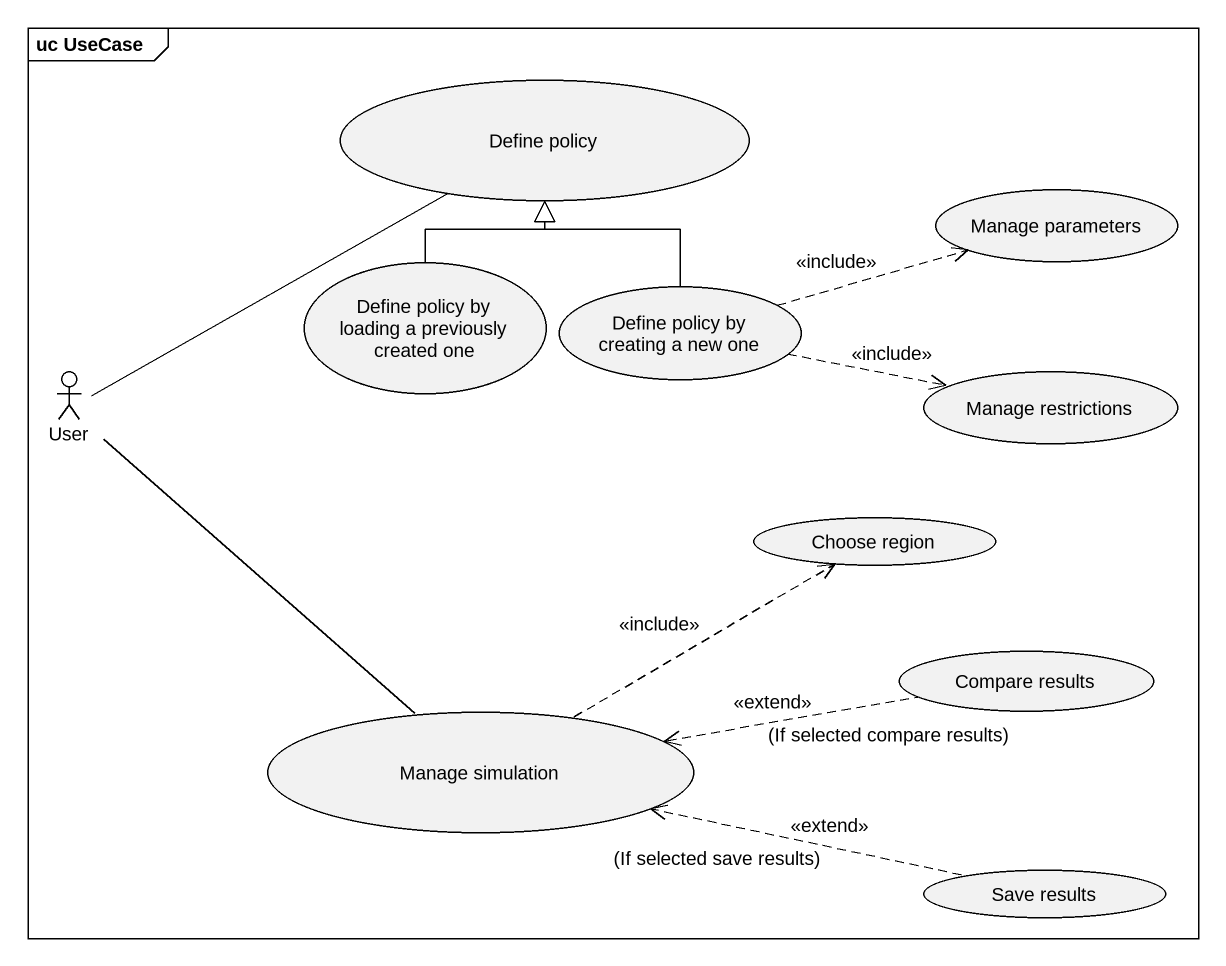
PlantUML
@startuml
mainframe uc UseCase
usecase "Define policy" as Define_policy
usecase "Manage parameters" as Manage_parameters
usecase "Define policy by loading a previously created one" as Define_policy_by_loading_a
usecase "Define policy by creating a new one" as Define_policy_by_creating_a
actor User
usecase "Manage restrictions" as Manage_restrictions
usecase "Choose region" as Choose_region
usecase "Compare results" as Compare_results
usecase "Manage simulation" as Manage_simulation
usecase "Save results" as Save_results
Define_policy_by_loading_a -up-|> Define_policy
Define_policy_by_creating_a -up-|> Define_policy
Define_policy_by_creating_a .right.> Manage_parameters : <<include>>
Define_policy_by_creating_a .right.> Manage_restrictions : <<include>>
User -right- Define_policy
User -- Manage_simulation
Compare_results .left.> Manage_simulation : <<extend>>\n(If selected compare results)
Manage_simulation .right.> Choose_region : <<include>>
Save_results .left.> Manage_simulation : <<extend>>\n(If selected save results)
@enduml
